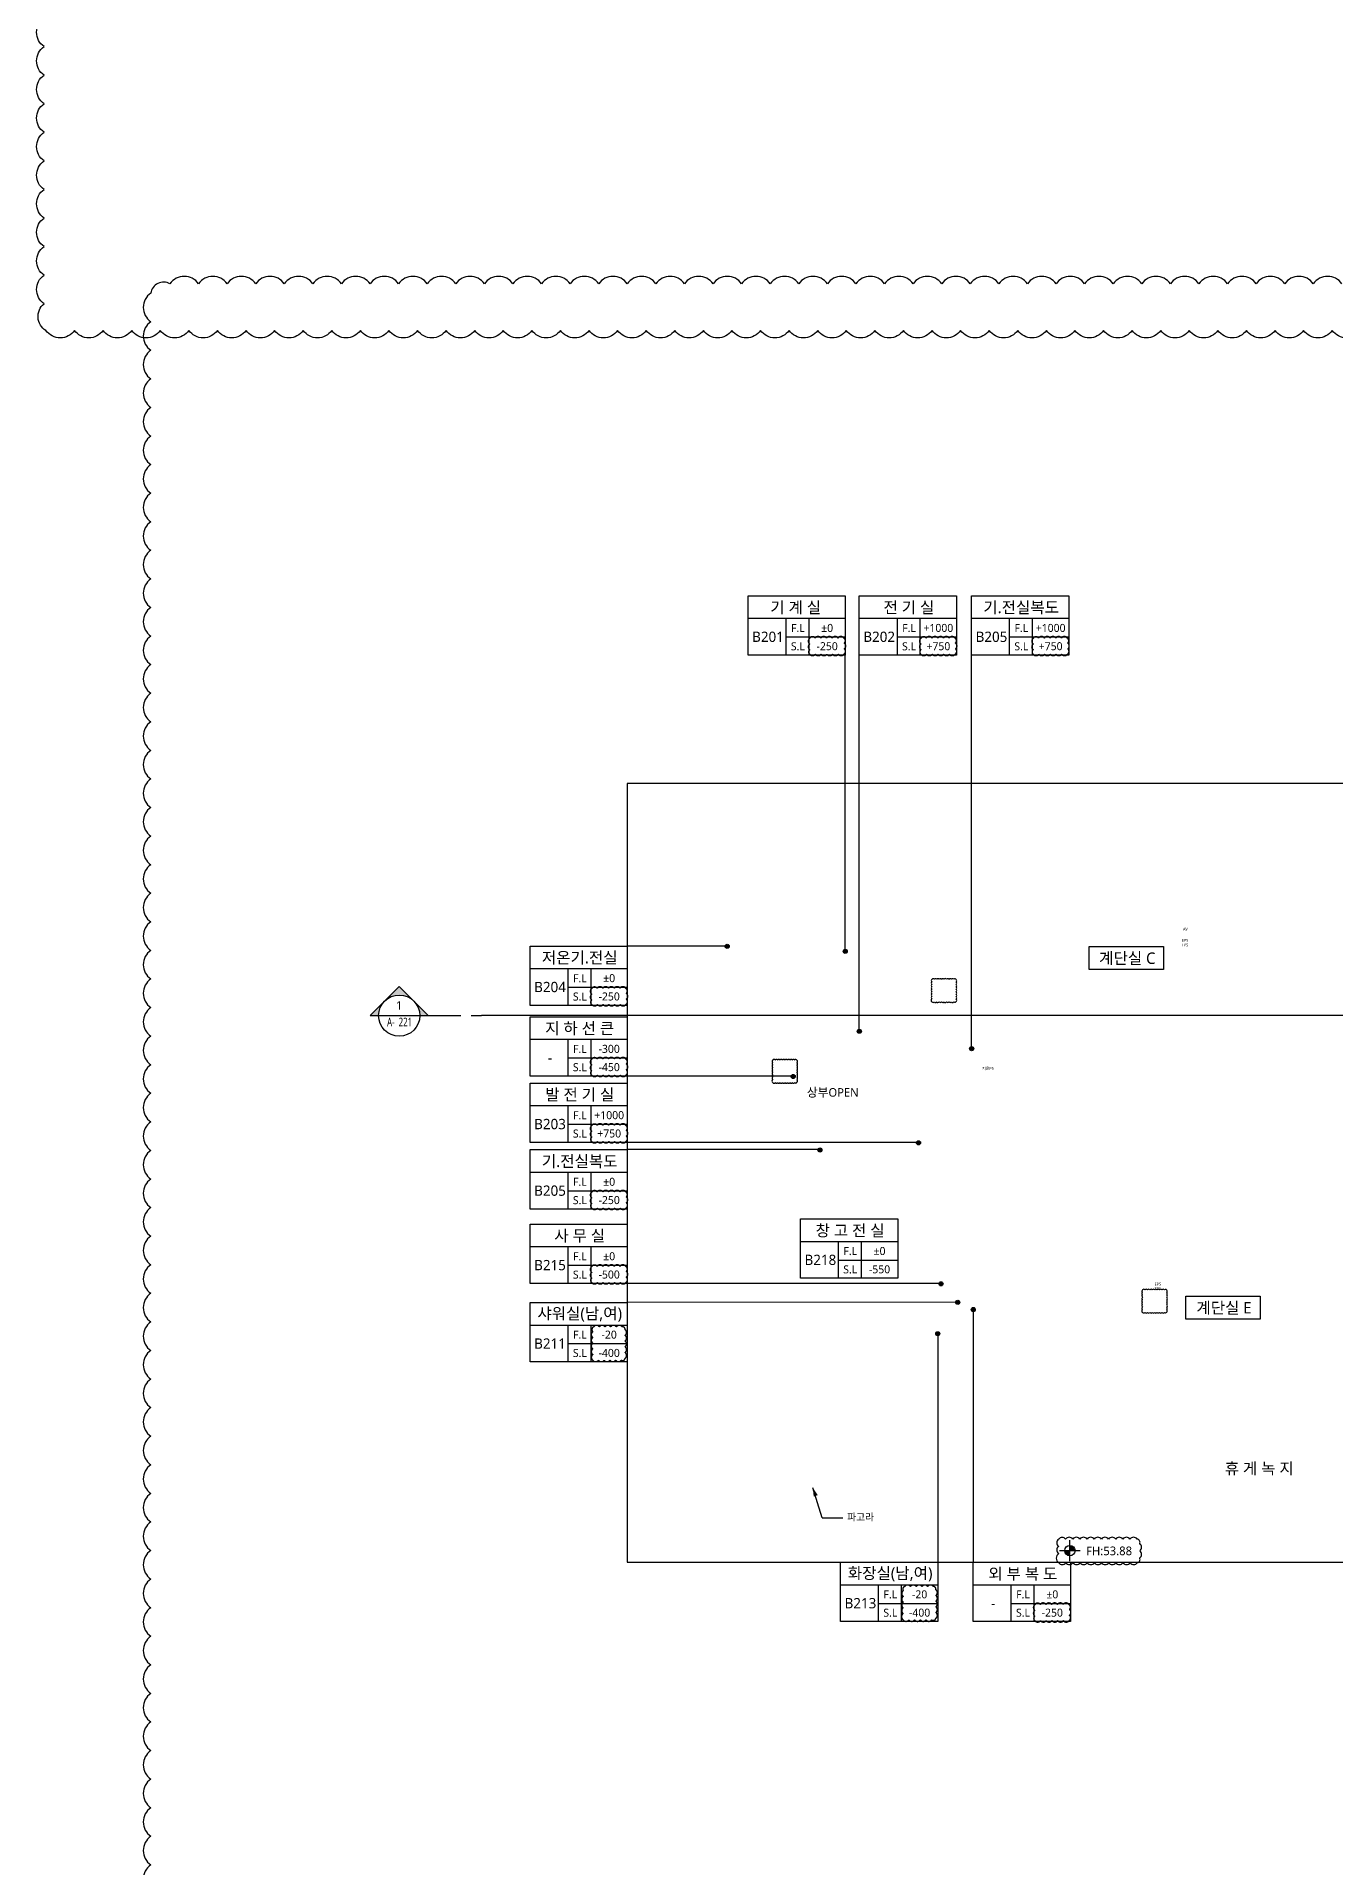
# Model space of a CAD drawing. Header units: millimetres. Extents: x 44005917 to 45882162, y -1242106 to 1898904.
# Drawn here: x 44006186 to 44233368, y 1067566 to 1387892 of the extents above; entities that cross this region are included whole.
import ezdxf
from ezdxf.enums import TextEntityAlignment as Align

# ---------------------------------------------------------------- set-up
doc = ezdxf.new("R2010")
doc.units = ezdxf.units.MM
doc.header["$LTSCALE"] = 1000
doc.header["$MEASUREMENT"] = 0
doc.linetypes.add('ACAD_ISO03W100', pattern=[30, 12, -18])
doc.layers.get('0').update_dxf_attribs({"linetype": 'CONTINUOUS'})
doc.layers.get('Defpoints').update_dxf_attribs({"color": 171, "linetype": 'CONTINUOUS'})
doc.layers.add('CHECK', color=30, linetype='CONTINUOUS', plot=False)
doc.layers.add('VE변경사항적용-20220616', color=10, linetype='CONTINUOUS', plot=False)
for name, color, linetype in [('LED', 7, 'CONTINUOUS'), ('SYM', 7, 'CONTINUOUS'), ('SYMBOL', 7, 'CONTINUOUS'), ('TEXT', 3, 'CONTINUOUS'), ('TEXT(MIN)', 7, 'CONTINUOUS'), ('TEXT(노트)', 7, 'CONTINUOUS'), ('TEXT(실명)', 3, 'CONTINUOUS'), ('TEXT-기입', 6, 'CONTINUOUS'), ('TITLE', 7, 'CONTINUOUS')]:
    doc.layers.add(name, color=color, linetype=linetype)
doc.styles.add('나눔바른고딕', font='NanumBarunGothic.ttf')

# ---------------------------------------------------------------- blocks, each defined once
blk = doc.blocks.new('A$C31C7260E')
at = {"layer": 'TITLE'}
for points in [[(0, 0), (0, 4000), (13000, 4000), (13000, 0)], [(13000, 0), (0, 0)]]:
    blk.add_lwpolyline(points, dxfattribs=at)
blk = doc.blocks.new('A$C51E23882')
at = {"layer": 'TITLE'}
blk.add_lwpolyline([(8500, 0), (0, 0), (0, 5200), (8500, 5200)], close=True, dxfattribs=at)
for points in [[(8500, 3200), (0, 3200)], [(3300, 3200), (3300, 0)], [(5300, 3200), (5300, 0)], [(3300, 1600), (8500, 1600)]]:
    blk.add_lwpolyline(points, dxfattribs=at)
at = {"layer": 'TITLE', "style": '나눔바른고딕'}
for s, p in [('F.L', (4352, 2378)), ('S.L', (4352, 778))]:
    blk.add_text(s, height=700, dxfattribs=at).set_placement(p, align=Align.MIDDLE)
blk = doc.blocks.new('A$C1A302DD2')
at = {"layer": 'SYM'}
h = blk.add_hatch(color=256, dxfattribs=at)
h.paths.add_polyline_path([(707, 1207), (354, 854, -0.414214), (1061, 854)])
h.paths.add_polyline_path([(354, 854), (0, 500), (207, 500, -0.198912)])
h.paths.add_polyline_path([(1061, 854, -0.198912), (1207, 500), (1414, 500)])
for p, q in [((0, 500), (707, 1207)), ((1414, 500), (707, 1207)), ((0, 500), (207, 500)), ((207, 500), (1207, 500)), ((1207, 500), (2207, 500)), ((2457, 500), (2707, 500))]:
    blk.add_line(p, q, dxfattribs=at)
blk.add_circle((707, 500), 500, dxfattribs=at)
blk = doc.blocks.new('level')
at = {"layer": 'SYMBOL'}
for p, q in [((-4320, 0), (4320, 0)), ((0, 4320), (0, -4320))]:
    blk.add_line(p, q, dxfattribs=at)
blk.add_circle((0, 0), 2160, dxfattribs=at)
for points in [[(-2160, 0), (0, 2160), (-2127, 381), (-376, 2126)], [(-2127, 381), (-376, 2126), (-2030, 748), (-738, 2029)], [(-2030, 748), (-738, 2029), (-1859, 1104), (-1089, 1863)], [(-1859, 1104), (-1089, 1863), (-1659, 1388), (-1386, 1658)], [(0, -2160), (2160, 0), (381, -2127), (2126, -376)], [(381, -2127), (2126, -376), (748, -2030), (2029, -738)], [(748, -2030), (2029, -738), (1104, -1859), (1863, -1089)], [(1104, -1859), (1863, -1089), (1388, -1659), (1658, -1386)]]:
    blk.add_solid(points, dxfattribs=at)
at = {"layer": 'SYMBOL', "linetype": 'Continuous'}
for points in [[(0, 2160), (-2160, 0), (0, 0)], [(2160, 0), (0, 0), (0, -2160)]]:
    blk.add_solid(points, dxfattribs=at)
blk = doc.blocks.new('SJDNKGJNFKDGDFGDFG')
at = {"layer": 'TEXT(MIN)', "style": '나눔바른고딕'}
blk.add_text('상부OPEN', height=1500, dxfattribs=at).set_placement((36431193, 597354), align=Align.MIDDLE_LEFT)

msp = doc.modelspace()

# ---------------------------------------------------------------- hatches: boundary and pattern name
at = {"layer": 'LED'}
h = msp.add_hatch(color=256, dxfattribs=at)
h.dxf.hatch_style = 1
edge = h.paths.add_edge_path()
edge.add_arc((44126985, 1228719.7), 360, 0, 360)
h = msp.add_hatch(color=256, dxfattribs=at)
h.dxf.hatch_style = 1
edge = h.paths.add_edge_path()
edge.add_arc((44147634.1, 1227846), 360, 0, 360)
h = msp.add_hatch(color=256, dxfattribs=at)
h.dxf.hatch_style = 1
edge = h.paths.add_edge_path()
edge.add_arc((44150095.7, 1213861), 360, 180, 540, ccw=False)
h = msp.add_hatch(color=256, dxfattribs=at)
h.dxf.hatch_style = 1
edge = h.paths.add_edge_path()
edge.add_arc((44169737.7, 1210800), 360, 180, 540, ccw=False)
h = msp.add_hatch(color=256, dxfattribs=at)
h.dxf.hatch_style = 1
edge = h.paths.add_edge_path()
edge.add_arc((44138519.3, 1205953.7), 360, 0, 360)
h = msp.add_hatch(color=256, dxfattribs=at)
h.dxf.hatch_style = 1
edge = h.paths.add_edge_path()
edge.add_arc((44143202, 1193089.8), 360, 0, 360)
h = msp.add_hatch(color=256, dxfattribs=at)
h.dxf.hatch_style = 1
edge = h.paths.add_edge_path()
edge.add_arc((44160446, 1194345.6), 360, 0, 360)
h = msp.add_hatch(color=256, dxfattribs=at)
h.dxf.hatch_style = 1
edge = h.paths.add_edge_path()
edge.add_arc((44164393, 1169664.7), 360, 0, 360)
h = msp.add_hatch(color=256, dxfattribs=at)
h.dxf.hatch_style = 1
edge = h.paths.add_edge_path()
edge.add_arc((44167302, 1166431.7), 360, 0, 360)
h = msp.add_hatch(color=256, dxfattribs=at)
h.dxf.hatch_style = 1
edge = h.paths.add_edge_path()
edge.add_arc((44170021.1, 1165170), 360, 180, 540, ccw=False)
h = msp.add_hatch(color=256, dxfattribs=at)
h.dxf.hatch_style = 1
edge = h.paths.add_edge_path()
edge.add_arc((44163813.1, 1160937), 360, 180, 540, ccw=False)

# ---------------------------------------------------------------- linework, layer by layer
msp.add_line((44143585.1, 1128697.8), (44141969.1, 1133996.4))
at = {"ltscale": 10000}
for points in [[(44147640.3, 1227759), (44147640.3, 1279657.7)], [(44150089.5, 1213774), (44150089.5, 1279657.7)], [(44169731.5, 1210713), (44169731.5, 1279657.7)], [(44126849.9, 1228778.3), (44109510.3, 1228778.3)], [(44138384.1, 1206012.3), (44109510.3, 1206012.3)], [(44160310.9, 1194404.2), (44109510.3, 1194404.2)], [(44143066.9, 1193148.4), (44109510.3, 1193148.4)], [(44164257.9, 1169723.3), (44109510.3, 1169723.3)], [(44167166.9, 1166490.3), (44109510.3, 1166407.3)], [(44170021.1, 1165170), (44170021.1, 1120965.9)], [(44163813.1, 1160937), (44163813.1, 1120965.9)]]:
    msp.add_lwpolyline(points, dxfattribs=at)
msp.add_lwpolyline([(44143585.1, 1128697.8), (44147218.2, 1128697.8)])
msp.add_solid([(44141969.1, 1133996.4), (44142111.9, 1132456.8), (44142819.6, 1132705.1)])
at = {"layer": 'CHECK'}
for points in [[(44237817.1, 1336477.5, -0.52056705), (44232817.1, 1336477.5, -0.52056705), (44227817.1, 1336477.5, -0.52056705), (44222817.1, 1336477.5, -0.52056705), (44217817.1, 1336477.5, -0.52056705), (44212817.1, 1336477.5, -0.52056705), (44207817.1, 1336477.5, -0.52056705), (44202817.1, 1336477.5, -0.52056705), (44197817.1, 1336477.5, -0.52056705), (44192817.1, 1336477.5, -0.52056705), (44187817.1, 1336477.5, -0.52056705), (44182817.1, 1336477.5, -0.52056705), (44177817.1, 1336477.5, -0.52056705), (44172817.1, 1336477.5, -0.52056705), (44167817.1, 1336477.5, -0.52056705), (44162817.1, 1336477.5, -0.52056705), (44157817.1, 1336477.5, -0.52056705), (44152817.1, 1336477.5, -0.52056705), (44147817.1, 1336477.5, -0.52056705), (44142817.1, 1336477.5, -0.52056705), (44137817.1, 1336477.5, -0.52056705), (44132817.1, 1336477.5, -0.52056705), (44127817.1, 1336477.5, -0.52056705), (44122817.1, 1336477.5, -0.52056705), (44117817.1, 1336477.5, -0.52056705), (44112817.1, 1336477.5, -0.52056705), (44107817.1, 1336477.5, -0.52056705), (44102817.1, 1336477.5, -0.52056705), (44097817.1, 1336477.5, -0.52056705), (44092817.1, 1336477.5, -0.52056705), (44087817.1, 1336477.5, -0.52056705), (44082817.1, 1336477.5, -0.52056705), (44077817.1, 1336477.5, -0.52056705), (44072817.1, 1336477.5, -0.52056705), (44067817.1, 1336477.5, -0.52056705), (44062817.1, 1336477.5, -0.52056705), (44057817.1, 1336477.5, -0.52056705), (44052817.1, 1336477.5, -0.52056705), (44047817.1, 1336477.5, -0.52056705), (44042817.1, 1336477.5, -0.52056705), (44037817.1, 1336477.5, -0.52056705), (44032817.1, 1336477.5, -0.52056705), (44027817.1, 1336477.5, -0.52056705), (44022817.1, 1336477.5, -0.52056705), (44017817.1, 1336477.5, -0.52056705), (44012817.1, 1336477.5, -0.52056705), (44007817.1, 1336477.5, -0.52056705), (44007487.9, 1341148.3, -0.52056705), (44007487.9, 1346148.3, -0.52056705), (44007487.9, 1351148.3, -0.52056705), (44007487.9, 1356148.3, -0.52056705), (44007487.9, 1361148.3, -0.52056705), (44007487.9, 1366148.3, -0.52056705), (44007487.9, 1371148.3, -0.52056705), (44007487.9, 1376148.3, -0.52056705), (44007487.9, 1381148.3, -0.52056705), (44007487.9, 1386148.3, -0.52056705), (44007487.9, 1391148.3, -0.52056705)], [(44234508.8, 1344647.4, 0.52056705), (44229508.8, 1344647.4, 0.52056705), (44224508.8, 1344647.4, 0.52056705), (44219508.8, 1344647.4, 0.52056705), (44214508.8, 1344647.4, 0.52056705), (44209508.8, 1344647.4, 0.52056705), (44204508.8, 1344647.4, 0.52056705), (44199508.8, 1344647.4, 0.52056705), (44194508.8, 1344647.4, 0.52056705), (44189508.8, 1344647.4, 0.52056705), (44184508.8, 1344647.4, 0.52056705), (44179508.8, 1344647.4, 0.52056705), (44174508.8, 1344647.4, 0.52056705), (44169508.8, 1344647.4, 0.52056705), (44164508.8, 1344647.4, 0.52056705), (44159508.8, 1344647.4, 0.52056705), (44154508.8, 1344647.4, 0.52056705), (44149508.8, 1344647.4, 0.52056705), (44144508.8, 1344647.4, 0.52056705), (44139508.8, 1344647.4, 0.52056705), (44134508.8, 1344647.4, 0.52056705), (44129508.8, 1344647.4, 0.52056705), (44124508.8, 1344647.4, 0.52056705), (44119508.8, 1344647.4, 0.52056705), (44114508.8, 1344647.4, 0.52056705), (44109508.8, 1344647.4, 0.52056705), (44104508.8, 1344647.4, 0.52056705), (44099508.8, 1344647.4, 0.52056705), (44094508.8, 1344647.4, 0.52056705), (44089508.8, 1344647.4, 0.52056705), (44084508.8, 1344647.4, 0.52056705), (44079508.8, 1344647.4, 0.52056705), (44074508.8, 1344647.4, 0.52056705), (44069508.8, 1344647.4, 0.52056705), (44064508.8, 1344647.4, 0.52056705), (44059508.8, 1344647.4, 0.52056705), (44054508.8, 1344647.4, 0.52056705), (44049508.8, 1344647.4, 0.52056705), (44044508.8, 1344647.4, 0.52056705), (44039508.8, 1344647.4, 0.52056705), (44034508.8, 1344647.4, 0.52056705), (44029508.8, 1344647.4, 0.52056705), (44026147.7, 1343008.5, 0.52056705), (44026147.7, 1338008.5, 0.52056705), (44026147.7, 1333008.5, 0.52056705), (44026147.7, 1328008.5, 0.52056705), (44026147.7, 1323008.5, 0.52056705), (44026147.7, 1318008.5, 0.52056705), (44026147.7, 1313008.5, 0.52056705), (44026147.7, 1308008.5, 0.52056705), (44026147.7, 1303008.5, 0.52056705), (44026147.7, 1298008.5, 0.52056705), (44026147.7, 1293008.5, 0.52056705), (44026147.7, 1288008.5, 0.52056705), (44026147.7, 1283008.5, 0.52056705), (44026147.7, 1278008.5, 0.52056705), (44026147.7, 1273008.5, 0.52056705), (44026147.7, 1268008.5, 0.52056705), (44026147.7, 1263008.5, 0.52056705), (44026147.7, 1258008.5, 0.52056705), (44026147.7, 1253008.5, 0.52056705), (44026147.7, 1248008.5, 0.52056705), (44026147.7, 1243008.5, 0.52056705), (44026147.7, 1238008.5, 0.52056705), (44026147.7, 1233008.5, 0.52056705), (44026147.7, 1228008.5, 0.52056705), (44026147.7, 1223008.5, 0.52056705), (44026147.7, 1218008.5, 0.52056705), (44026147.7, 1213008.5, 0.52056705), (44026147.7, 1208008.5, 0.52056705), (44026147.7, 1203008.5, 0.52056705), (44026147.7, 1198008.5, 0.52056705), (44026147.7, 1193008.5, 0.52056705), (44026147.7, 1188008.5, 0.52056705), (44026147.7, 1183008.5, 0.52056705), (44026147.7, 1178008.5, 0.52056705), (44026147.7, 1173008.5, 0.52056705), (44026147.7, 1168008.5, 0.52056705), (44026147.7, 1163008.5, 0.52056705), (44026147.7, 1158008.5, 0.52056705), (44026147.7, 1153008.5, 0.52056705), (44026147.7, 1148008.5, 0.52056705), (44026147.7, 1143008.5, 0.52056705), (44026147.7, 1138008.5, 0.52056705), (44026147.7, 1133008.5, 0.52056705), (44026147.7, 1128008.5, 0.52056705), (44026147.7, 1123008.5, 0.52056705), (44026147.7, 1118008.5, 0.52056705), (44026147.7, 1113008.5, 0.52056705), (44026147.7, 1108008.5, 0.52056705), (44026147.7, 1103008.5, 0.52056705), (44026147.7, 1098008.5, 0.52056705), (44026147.7, 1093008.5, 0.52056705), (44026147.7, 1088008.5, 0.52056705), (44026147.7, 1083008.5, 0.52056705), (44026147.7, 1078008.5, 0.52056705), (44026147.7, 1073008.5, 0.52056705), (44026147.7, 1068008.5, 0.52056705), (44026147.7, 1063008.5, 0.52056705)]]:
    msp.add_lwpolyline(points, format="xyb", dxfattribs=at)
for points in [[(44162789, 1219012.4, 0.52056705), (44163216.9, 1219004, 0.52056705), (44163641.8, 1219002.3, 0.52056705), (44164067.9, 1219007.8, 0.52056705), (44164496.9, 1219007.2, 0.52056705), (44164922.8, 1219002.2, 0.52056705), (44165347.8, 1219004.4, 0.52056705), (44165776, 1219011.6, 0.52056705), (44166203.5, 1219003.6, 0.52056705), (44166628.4, 1219002.5, 0.52056705), (44167023.4, 1219055.1, 0.52056705), (44167018.6, 1219483.8, 0.52056705), (44167025.7, 1219910.7, 0.52056705), (44167025.8, 1220335.5, 0.52056705), (44167018.9, 1220762.3, 0.52056705), (44167023.2, 1221191.1, 0.52056705), (44167026.6, 1221616.4, 0.52056705), (44167022.8, 1222041.8, 0.52056705), (44167019.3, 1222470.6, 0.52056705), (44167025.9, 1222897.3, 0.52056705), (44166630.6, 1222954.3, 0.52056705), (44166205.2, 1222950.6, 0.52056705), (44165776.5, 1222946.7, 0.52056705), (44165349.7, 1222953.5, 0.52056705), (44164924.9, 1222953.2, 0.52056705), (44164497.9, 1222946, 0.52056705), (44164069.3, 1222951.1, 0.52056705), (44163644, 1222954.2, 0.52056705), (44163218.5, 1222950.1, 0.52056705), (44162790.1, 1222943.1, 0.52056705), (44162779.9, 1222515.4, 0.52056705), (44162779.3, 1222090.5, 0.52056705), (44162785.7, 1221664, 0.52056705), (44162782.7, 1221235.1, 0.52056705), (44162778.7, 1220809.6, 0.52056705), (44162781.9, 1220384.4, 0.52056705), (44162786.8, 1219955.7, 0.52056705), (44162779.6, 1219528.8, 0.52056705)], [(44134958.6, 1204887.4, 0.52056705), (44135386.4, 1204879, 0.52056705), (44135811.4, 1204877.3, 0.52056705), (44136237.5, 1204882.8, 0.52056705), (44136666.5, 1204882.2, 0.52056705), (44137092.3, 1204877.2, 0.52056705), (44137517.4, 1204879.4, 0.52056705), (44137945.6, 1204886.6, 0.52056705), (44138373.1, 1204878.6, 0.52056705), (44138798, 1204877.5, 0.52056705), (44139192.9, 1204930.1, 0.52056705), (44139188.1, 1205358.8, 0.52056705), (44139195.2, 1205785.7, 0.52056705), (44139195.3, 1206210.5, 0.52056705), (44139188.4, 1206637.3, 0.52056705), (44139192.7, 1207066.1, 0.52056705), (44139196.2, 1207491.4, 0.52056705), (44139192.4, 1207916.8, 0.52056705), (44139188.9, 1208345.6, 0.52056705), (44139195.5, 1208772.3, 0.52056705), (44138800.2, 1208829.3, 0.52056705), (44138374.8, 1208825.6, 0.52056705), (44137946, 1208821.7, 0.52056705), (44137519.3, 1208828.5, 0.52056705), (44137094.4, 1208828.2, 0.52056705), (44136667.4, 1208821, 0.52056705), (44136238.9, 1208826.1, 0.52056705), (44135813.6, 1208829.2, 0.52056705), (44135388.1, 1208825.1, 0.52056705), (44134959.6, 1208818.1, 0.52056705), (44134949.5, 1208390.4, 0.52056705), (44134948.8, 1207965.5, 0.52056705), (44134955.3, 1207539, 0.52056705), (44134952.3, 1207110.1, 0.52056705), (44134948.2, 1206684.6, 0.52056705), (44134951.5, 1206259.4, 0.52056705), (44134956.3, 1205830.7, 0.52056705), (44134949.2, 1205403.8, 0.52056705)], [(44199628.7, 1164681.9, 0.52056705), (44200056.6, 1164673.5, 0.52056705), (44200481.5, 1164671.8, 0.52056705), (44200907.6, 1164677.3, 0.52056705), (44201336.6, 1164676.7, 0.52056705), (44201762.4, 1164671.7, 0.52056705), (44202187.5, 1164673.9, 0.52056705), (44202615.7, 1164681.1, 0.52056705), (44203043.2, 1164673.2, 0.52056705), (44203468.1, 1164672, 0.52056705), (44203863, 1164724.6, 0.52056705), (44203858.2, 1165153.3, 0.52056705), (44203865.3, 1165580.2, 0.52056705), (44203865.4, 1166005, 0.52056705), (44203858.5, 1166431.8, 0.52056705), (44203862.8, 1166860.6, 0.52056705), (44203866.3, 1167285.9, 0.52056705), (44203862.5, 1167711.3, 0.52056705), (44203859, 1168140.1, 0.52056705), (44203865.6, 1168566.8, 0.52056705), (44203470.3, 1168623.8, 0.52056705), (44203044.9, 1168620.1, 0.52056705), (44202616.1, 1168616.2, 0.52056705), (44202189.4, 1168623, 0.52056705), (44201764.5, 1168622.7, 0.52056705), (44201337.5, 1168615.5, 0.52056705), (44200909, 1168620.6, 0.52056705), (44200483.7, 1168623.7, 0.52056705), (44200058.2, 1168619.6, 0.52056705), (44199629.7, 1168612.6, 0.52056705), (44199619.6, 1168184.9, 0.52056705), (44199619, 1167760, 0.52056705), (44199625.4, 1167333.5, 0.52056705), (44199622.4, 1166904.6, 0.52056705), (44199618.3, 1166479.1, 0.52056705), (44199621.6, 1166053.9, 0.52056705), (44199626.5, 1165625.2, 0.52056705), (44199619.3, 1165198.3, 0.52056705)], [(44184967.8, 1120877.3, 0.52056705), (44186217.8, 1120877.3, 0.52056705), (44187467.8, 1120877.3, 0.52056705), (44188717.8, 1120877.3, 0.52056705), (44189967.8, 1120877.3, 0.52056705), (44191217.8, 1120877.3, 0.52056705), (44192467.8, 1120877.3, 0.52056705), (44193717.8, 1120877.3, 0.52056705), (44194967.8, 1120877.3, 0.52056705), (44196217.8, 1120877.3, 0.52056705), (44197467.8, 1120877.3, 0.52056705), (44198717.8, 1120877.3, 0.52056705), (44199137.2, 1121707.9, 0.52056705), (44199137.2, 1122957.9, 0.52056705), (44199137.2, 1124207.9, 0.52056705), (44198687.9, 1125008.6, 0.52056705), (44197437.9, 1125008.6, 0.52056705), (44196187.9, 1125008.6, 0.52056705), (44194937.9, 1125008.6, 0.52056705), (44193687.9, 1125008.6, 0.52056705), (44192437.9, 1125008.6, 0.52056705), (44191187.9, 1125008.6, 0.52056705), (44189937.9, 1125008.6, 0.52056705), (44188687.9, 1125008.6, 0.52056705), (44187437.9, 1125008.6, 0.52056705), (44186187.9, 1125008.6, 0.52056705), (44184967.8, 1124978.7, 0.52056705), (44184967.8, 1123728.7, 0.52056705), (44184967.8, 1122478.7, 0.52056705)]]:
    msp.add_lwpolyline(points, format="xyb", close=True, dxfattribs=at)
at = {"layer": 'Defpoints'}
msp.add_line((44344588.4, 1216598), (44084009.7, 1216598), dxfattribs=at)
at = {"layer": 'Defpoints', "ltscale": 10000}
msp.add_lwpolyline([(44109510.3, 1120965.9), (44364719, 1120965.9), (44364719, 1257223.5), (44109510.3, 1257223.5)], close=True, dxfattribs=at)
at = {"layer": 'LED'}
for centre in [(44126985, 1228719.7), (44147634.1, 1227846), (44150095.7, 1213861), (44169737.7, 1210800), (44138519.3, 1205953.7), (44143202, 1193089.8), (44160446, 1194345.6), (44164393, 1169664.7), (44167302, 1166431.7), (44170021.1, 1165170), (44163813.1, 1160937)]:
    msp.add_circle(centre, 360, dxfattribs=at)
at = {"layer": 'VE변경사항적용-20220616', "linetype": 'ACAD_ISO03W100'}
for points in [[(44141411, 1279841.3, 0.52056705), (44142411, 1279841.3, 0.52056705), (44143411, 1279841.3, 0.52056705), (44144411, 1279841.3, 0.52056705), (44145411, 1279841.3, 0.52056705), (44146411, 1279841.3, 0.52056705), (44147411, 1279841.3, 0.52056705), (44147477, 1280775.3, 0.52056705), (44147477, 1281775.3, 0.52056705), (44147364.3, 1282662.6, 0.52056705), (44146364.3, 1282662.6, 0.52056705), (44145364.3, 1282662.6, 0.52056705), (44144364.3, 1282662.6, 0.52056705), (44143364.3, 1282662.6, 0.52056705), (44142364.3, 1282662.6, 0.52056705), (44141411, 1282615.9, 0.52056705), (44141411, 1281615.9, 0.52056705), (44141411, 1280615.9, 0.52056705)], [(44160860.2, 1279841.3, 0.52056705), (44161860.2, 1279841.3, 0.52056705), (44162860.2, 1279841.3, 0.52056705), (44163860.2, 1279841.3, 0.52056705), (44164860.2, 1279841.3, 0.52056705), (44165860.2, 1279841.3, 0.52056705), (44166860.2, 1279841.3, 0.52056705), (44166926.2, 1280775.3, 0.52056705), (44166926.2, 1281775.3, 0.52056705), (44166813.5, 1282662.6, 0.52056705), (44165813.5, 1282662.6, 0.52056705), (44164813.5, 1282662.6, 0.52056705), (44163813.5, 1282662.6, 0.52056705), (44162813.5, 1282662.6, 0.52056705), (44161813.5, 1282662.6, 0.52056705), (44160860.2, 1282615.9, 0.52056705), (44160860.2, 1281615.9, 0.52056705), (44160860.2, 1280615.9, 0.52056705)], [(44180502.2, 1279841.3, 0.52056705), (44181502.2, 1279841.3, 0.52056705), (44182502.2, 1279841.3, 0.52056705), (44183502.2, 1279841.3, 0.52056705), (44184502.2, 1279841.3, 0.52056705), (44185502.2, 1279841.3, 0.52056705), (44186502.2, 1279841.3, 0.52056705), (44186568.2, 1280775.3, 0.52056705), (44186568.2, 1281775.3, 0.52056705), (44186455.5, 1282662.6, 0.52056705), (44185455.5, 1282662.6, 0.52056705), (44184455.5, 1282662.6, 0.52056705), (44183455.5, 1282662.6, 0.52056705), (44182455.5, 1282662.6, 0.52056705), (44181455.5, 1282662.6, 0.52056705), (44180502.2, 1282615.9, 0.52056705), (44180502.2, 1281615.9, 0.52056705), (44180502.2, 1280615.9, 0.52056705)], [(44103280.9, 1218561.9, 0.52056705), (44104280.9, 1218561.9, 0.52056705), (44105280.9, 1218561.9, 0.52056705), (44106280.9, 1218561.9, 0.52056705), (44107280.9, 1218561.9, 0.52056705), (44108280.9, 1218561.9, 0.52056705), (44109280.9, 1218561.9, 0.52056705), (44109347, 1219495.9, 0.52056705), (44109347, 1220495.9, 0.52056705), (44109234.3, 1221383.2, 0.52056705), (44108234.3, 1221383.2, 0.52056705), (44107234.3, 1221383.2, 0.52056705), (44106234.3, 1221383.2, 0.52056705), (44105234.3, 1221383.2, 0.52056705), (44104234.3, 1221383.2, 0.52056705), (44103280.9, 1221336.5, 0.52056705), (44103280.9, 1220336.5, 0.52056705), (44103280.9, 1219336.5, 0.52056705)], [(44103280.9, 1206195.9, 0.52056705), (44104280.9, 1206195.9, 0.52056705), (44105280.9, 1206195.9, 0.52056705), (44106280.9, 1206195.9, 0.52056705), (44107280.9, 1206195.9, 0.52056705), (44108280.9, 1206195.9, 0.52056705), (44109280.9, 1206195.9, 0.52056705), (44109347, 1207129.9, 0.52056705), (44109347, 1208129.9, 0.52056705), (44109234.3, 1209017.2, 0.52056705), (44108234.3, 1209017.2, 0.52056705), (44107234.3, 1209017.2, 0.52056705), (44106234.3, 1209017.2, 0.52056705), (44105234.3, 1209017.2, 0.52056705), (44104234.3, 1209017.2, 0.52056705), (44103280.9, 1208970.5, 0.52056705), (44103280.9, 1207970.5, 0.52056705), (44103280.9, 1206970.5, 0.52056705)], [(44103280.9, 1194587.8, 0.52056705), (44104280.9, 1194587.8, 0.52056705), (44105280.9, 1194587.8, 0.52056705), (44106280.9, 1194587.8, 0.52056705), (44107280.9, 1194587.8, 0.52056705), (44108280.9, 1194587.8, 0.52056705), (44109280.9, 1194587.8, 0.52056705), (44109347, 1195521.8, 0.52056705), (44109347, 1196521.8, 0.52056705), (44109234.3, 1197409, 0.52056705), (44108234.3, 1197409, 0.52056705), (44107234.3, 1197409, 0.52056705), (44106234.3, 1197409, 0.52056705), (44105234.3, 1197409, 0.52056705), (44104234.3, 1197409, 0.52056705), (44103280.9, 1197362.4, 0.52056705), (44103280.9, 1196362.4, 0.52056705), (44103280.9, 1195362.4, 0.52056705)], [(44103280.9, 1182932, 0.52056705), (44104280.9, 1182932, 0.52056705), (44105280.9, 1182932, 0.52056705), (44106280.9, 1182932, 0.52056705), (44107280.9, 1182932, 0.52056705), (44108280.9, 1182932, 0.52056705), (44109280.9, 1182932, 0.52056705), (44109347, 1183866, 0.52056705), (44109347, 1184866, 0.52056705), (44109234.3, 1185753.3, 0.52056705), (44108234.3, 1185753.3, 0.52056705), (44107234.3, 1185753.3, 0.52056705), (44106234.3, 1185753.3, 0.52056705), (44105234.3, 1185753.3, 0.52056705), (44104234.3, 1185753.3, 0.52056705), (44103280.9, 1185706.6, 0.52056705), (44103280.9, 1184706.6, 0.52056705), (44103280.9, 1183706.6, 0.52056705)], [(44103280.9, 1169906.9, 0.52056705), (44104280.9, 1169906.9, 0.52056705), (44105280.9, 1169906.9, 0.52056705), (44106280.9, 1169906.9, 0.52056705), (44107280.9, 1169906.9, 0.52056705), (44108280.9, 1169906.9, 0.52056705), (44109280.9, 1169906.9, 0.52056705), (44109347, 1170840.9, 0.52056705), (44109347, 1171840.9, 0.52056705), (44109234.3, 1172728.2, 0.52056705), (44108234.3, 1172728.2, 0.52056705), (44107234.3, 1172728.2, 0.52056705), (44106234.3, 1172728.2, 0.52056705), (44105234.3, 1172728.2, 0.52056705), (44104234.3, 1172728.2, 0.52056705), (44103280.9, 1172681.5, 0.52056705), (44103280.9, 1171681.5, 0.52056705), (44103280.9, 1170681.5, 0.52056705)], [(44103463.5, 1156313.4, 0.52056705), (44104463.5, 1156313.4, 0.52056705), (44105463.5, 1156313.4, 0.52056705), (44106463.5, 1156313.4, 0.52056705), (44107463.5, 1156313.4, 0.52056705), (44108463.5, 1156313.4, 0.52056705), (44109126.9, 1156650, 0.52056705), (44109126.9, 1157650, 0.52056705), (44109126.9, 1158650, 0.52056705), (44109126.9, 1159650, 0.52056705), (44109126.9, 1160650, 0.52056705), (44109126.9, 1161650, 0.52056705), (44108611.6, 1162134.7, 0.52056705), (44107611.6, 1162134.7, 0.52056705), (44106611.6, 1162134.7, 0.52056705), (44105611.6, 1162134.7, 0.52056705), (44104611.6, 1162134.7, 0.52056705), (44103611.6, 1162134.7, 0.52056705), (44103463.5, 1161282.8, 0.52056705), (44103463.5, 1160282.8, 0.52056705), (44103463.5, 1159282.8, 0.52056705), (44103463.5, 1158282.8, 0.52056705), (44103463.5, 1157282.8, 0.52056705)], [(44157762.6, 1110875.5, 0.52056705), (44158762.6, 1110875.5, 0.52056705), (44159762.6, 1110875.5, 0.52056705), (44160762.6, 1110875.5, 0.52056705), (44161762.6, 1110875.5, 0.52056705), (44162762.6, 1110875.5, 0.52056705), (44163488.2, 1111150, 0.52056705), (44163488.2, 1112150, 0.52056705), (44163488.2, 1113150, 0.52056705), (44163488.2, 1114150, 0.52056705), (44163488.2, 1115150, 0.52056705), (44163488.2, 1116150, 0.52056705), (44163042.3, 1116704.1, 0.52056705), (44162042.3, 1116704.1, 0.52056705), (44161042.3, 1116704.1, 0.52056705), (44160042.3, 1116704.1, 0.52056705), (44159042.3, 1116704.1, 0.52056705), (44158042.3, 1116704.1, 0.52056705), (44157762.6, 1115983.8, 0.52056705), (44157762.6, 1114983.8, 0.52056705), (44157762.6, 1113983.8, 0.52056705), (44157762.6, 1112983.8, 0.52056705), (44157762.6, 1111983.8, 0.52056705)], [(44180791.7, 1110749.5, 0.52056705), (44181791.7, 1110749.5, 0.52056705), (44182791.7, 1110749.5, 0.52056705), (44183791.7, 1110749.5, 0.52056705), (44184791.7, 1110749.5, 0.52056705), (44185791.7, 1110749.5, 0.52056705), (44186791.7, 1110749.5, 0.52056705), (44186857.8, 1111683.4, 0.52056705), (44186857.8, 1112683.4, 0.52056705), (44186745.1, 1113570.7, 0.52056705), (44185745.1, 1113570.7, 0.52056705), (44184745.1, 1113570.7, 0.52056705), (44183745.1, 1113570.7, 0.52056705), (44182745.1, 1113570.7, 0.52056705), (44181745.1, 1113570.7, 0.52056705), (44180791.7, 1113524, 0.52056705), (44180791.7, 1112524, 0.52056705), (44180791.7, 1111524, 0.52056705)]]:
    msp.add_lwpolyline(points, format="xyb", close=True, dxfattribs=at)

# ---------------------------------------------------------------- block references
at = {"xscale": 2, "yscale": 2, "zscale": 2}
for p in [(44130640.3, 1279657.7), (44150089.5, 1279657.7), (44169731.5, 1279657.7), (44092510.3, 1218378.3), (44092510.3, 1206012.3), (44092510.3, 1194404.2), (44092510.3, 1182748.4), (44092510.3, 1169723.3), (44139804.4, 1170638), (44092510.3, 1156007.3), (44146813.1, 1110565.9), (44170021.1, 1110565.9)]:
    msp.add_blockref('A$C51E23882', p, dxfattribs=at)
for name, p in [('A$C31C7260E', (44190291, 1224674.6)), ('SJDNKGJNFKDGDFGDFG', (7709735.9, 605806)), ('A$C31C7260E', (44207208.6, 1163512))]:
    msp.add_blockref(name, p)
at = {"layer": 'SYM', "xscale": 7.199999999999998, "yscale": 7.199999999999998, "zscale": 7.199999999999998}
msp.add_blockref('A$C1A302DD2', (44064518.5, 1212998), dxfattribs=at)
at = {"layer": 'SYMBOL', "xscale": 0.4200968750489059, "yscale": 0.4200968750489059, "zscale": 0.4200968750489059, "rotation": 90}
msp.add_blockref('level', (44186925.3, 1122984.7), dxfattribs=at)

# ---------------------------------------------------------------- texts
at = {"layer": 'SYMBOL', "style": '나눔바른고딕'}
msp.add_text('FH:53.88', height=1512.5, dxfattribs=at).set_placement((44189761, 1122188.5))
at = {"layer": 'TEXT', "style": '나눔바른고딕'}
msp.add_text('1', height=1500, dxfattribs=at).set_placement((44069027.3, 1217611.2))
at = {"layer": 'TEXT', "style": '나눔바른고딕', "width": 0.7}
for s, p in [('A-', (44067495.1, 1214740.5)), ('221', (44069522.2, 1214735.6))]:
    msp.add_text(s, height=1500, dxfattribs=at).set_placement(p)
at = {"layer": 'TEXT(MIN)', "style": '나눔바른고딕'}
for s, p in [('AV', (44207131.1, 1231725.1)), ('TPS', (44207052.7, 1228966.4)), ('EPS', (44207052.7, 1229766.4)), ('저온PS', (44172582.7, 1207357.4)), ('EPS', (44202313.4, 1169622)), ('TPS', (44202313.4, 1168822))]:
    msp.add_text(s, height=500, dxfattribs=at).set_placement(p, align=Align.MIDDLE_CENTER)
at = {"layer": 'TEXT(노트)', "style": '나눔바른고딕'}
msp.add_text('파고라', height=1250, dxfattribs=at).set_placement((44147963.8, 1128848.6), align=Align.MIDDLE_LEFT)
at = {"layer": 'TEXT(실명)', "style": '나눔바른고딕'}
for s, p in [('기 계 실', (44138964.8, 1288046)), ('전 기 실', (44158765, 1288046)), ('기.전실복도', (44178407, 1288046)), ('저온기.전실', (44101185.7, 1226766.6)), ('계단실 C', (44196966.5, 1226662.9)), ('지 하 선 큰', (44101185.7, 1214400.6)), ('발 전 기 실', (44101185.7, 1202792.5)), ('기.전실복도', (44101185.7, 1191136.7)), ('사 무 실', (44101185.7, 1178111.6)), ('창 고 전 실', (44148479.9, 1179026.2)), ('계단실 E', (44213884.1, 1165500.2)), ('샤워실(남,여)', (44101185.7, 1164395.6)), ('휴 게 녹 지', (44220051.8, 1137396.1)), ('화장실(남,여)', (44155488.5, 1118954.1)), ('외 부 복 도', (44178696.5, 1118954.1))]:
    msp.add_text(s, height=2000, dxfattribs=at).set_placement(p, align=Align.MIDDLE)
at = {"layer": 'TEXT-기입', "style": '나눔바른고딕'}
for s, height, p in [('±0', 1400, (44144472.5, 1284433.5)), ('+1000', 1400, (44163921.7, 1284433.5)), ('+1000', 1400, (44183563.7, 1284433.5)), ('B201', 1800, (44134122.8, 1282884.4)), ('-250', 1400, (44144472.5, 1281233.5)), ('B202', 1800, (44153572.1, 1282884.4)), ('+750', 1400, (44163921.7, 1281233.5)), ('B205', 1800, (44173214.1, 1282884.4)), ('+750', 1400, (44183563.7, 1281233.5)), ('±0', 1400, (44106342.5, 1223154.1)), ('B204', 1800, (44095992.8, 1221604.9)), ('-250', 1400, (44106342.5, 1219954.1)), ('-300', 1400, (44106342.5, 1210788.1)), ('-', 1800, (44095992.8, 1209238.9)), ('-450', 1400, (44106342.5, 1207588.1)), ('B203', 1800, (44095992.8, 1197630.8)), ('+1000', 1400, (44106342.5, 1199180)), ('+750', 1400, (44106342.5, 1195980)), ('B205', 1800, (44095992.8, 1185975.1)), ('±0', 1400, (44106342.5, 1187524.2)), ('-250', 1400, (44106342.5, 1184324.2)), ('±0', 1400, (44153636.7, 1175413.7)), ('B215', 1800, (44095992.8, 1172949.9)), ('±0', 1400, (44106342.5, 1174499.1)), ('B218', 1800, (44143287, 1173864.6)), ('-550', 1400, (44153636.7, 1172213.7)), ('-500', 1400, (44106342.5, 1171299.1)), ('B211', 1800, (44095992.8, 1159233.9)), ('-20', 1400, (44106342.5, 1160783.1)), ('-400', 1400, (44106342.5, 1157583.1)), ('-20', 1400, (44160645.3, 1115341.6)), ('±0', 1400, (44183853.3, 1115341.6)), ('B213', 1800, (44150295.6, 1113792.5)), ('-400', 1400, (44160645.3, 1112141.6)), ('-', 1800, (44173503.6, 1113792.5)), ('-250', 1400, (44183853.3, 1112141.6))]:
    msp.add_text(s, height=height, dxfattribs=at).set_placement(p, align=Align.MIDDLE)

doc.saveas('drawing.dxf')
